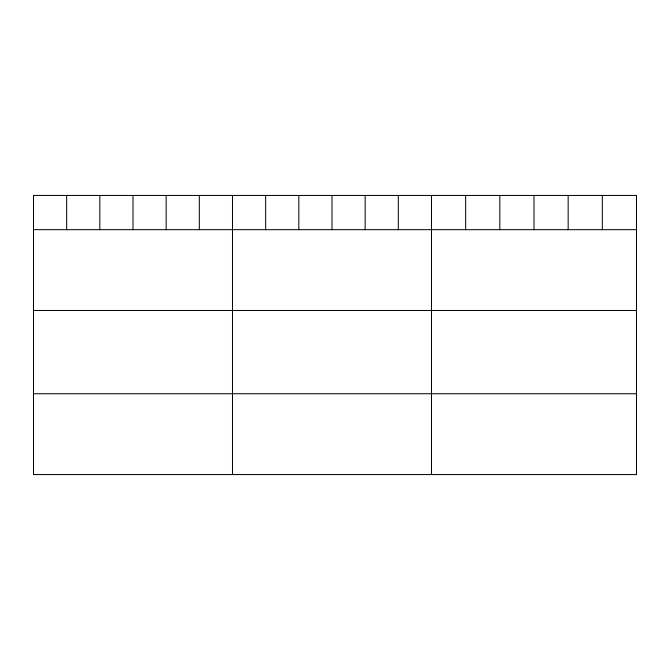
<?xml version="1.0" encoding="UTF-8"?>
<svg xmlns="http://www.w3.org/2000/svg" width="670" height="670" viewBox="0 0 670 670"><rect width="100%" height="100%" fill="white"/><g stroke="black" fill="none" stroke-linecap="round" stroke-linejoin="round"><path stroke-width="1" d="M636.5 229.668L636.5 474.561L33.5 474.561L33.5 195.439L636.5 195.439L636.5 229.668L33.5 229.668M33.5 310.478L636.5 310.478M33.5 393.742L636.5 393.742M602.33 195.439L602.33 229.668M568.16 195.439L568.16 229.668M533.99 195.439L533.99 229.668M499.82 195.439L499.82 229.668M465.65 195.439L465.65 229.668M431.48 195.439L431.48 474.561M398.315 195.439L398.315 229.668M365.15 195.439L365.15 229.668M331.985 195.439L331.985 229.668M298.82 195.439L298.82 229.668M265.655 195.439L265.655 229.668M232.49 195.439L232.49 474.561M199.325 195.439L199.325 229.668M166.16 195.439L166.16 229.668M132.995 195.439L132.995 229.668M99.83 195.439L99.83 229.668M66.665 195.439L66.665 229.668"/></g></svg>
